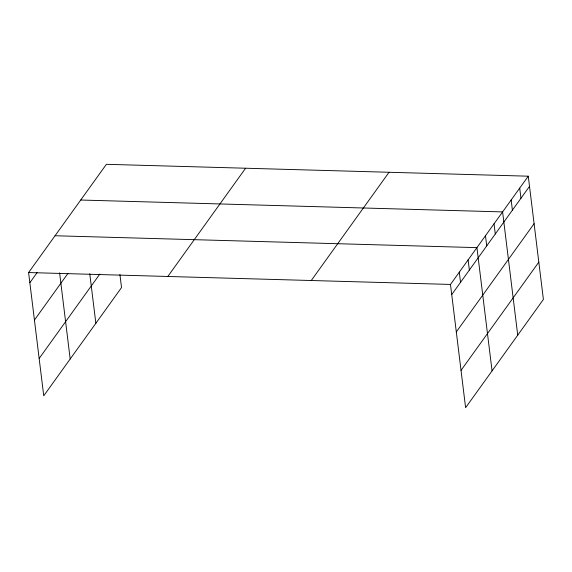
<?xml version="1.0" encoding="UTF-8"?>
<svg xmlns="http://www.w3.org/2000/svg" width="572" height="572" viewBox="0 0 572 572"><rect width="100%" height="100%" fill="white"/><g stroke="black" fill="none" stroke-linecap="round" stroke-linejoin="round"><path stroke-width="0.86" d="M119.927 274.546L121.521 287.566L43.737 395.81L28.6 272.551L106.392 164.307L528.263 176.19L543.4 299.449L465.608 407.693L450.479 284.434L528.263 176.19M29.851 282.718L37.108 272.615M34.434 320.041L67.925 273.43M39.153 358.494L99.828 274.06M167.818 276.469L245.61 168.225M311.261 280.516L389.046 172.265M451.723 294.601L529.515 186.358M456.306 331.924L534.098 223.681M461.032 370.377L538.817 262.126M80.716 200.028L502.595 211.912L517.731 335.171M55.048 235.75L476.926 247.633L492.063 370.892M28.6 272.551L450.479 284.434M519.712 188.095L520.956 198.262M511.153 200L512.398 210.174M494.036 223.816L495.288 233.984M485.485 235.721L486.729 245.896M468.111 259.895L469.355 270.07M459.295 272.165L460.539 282.332M89.768 273.731L95.853 323.287M59.602 272.823L70.184 359.009"/></g></svg>
